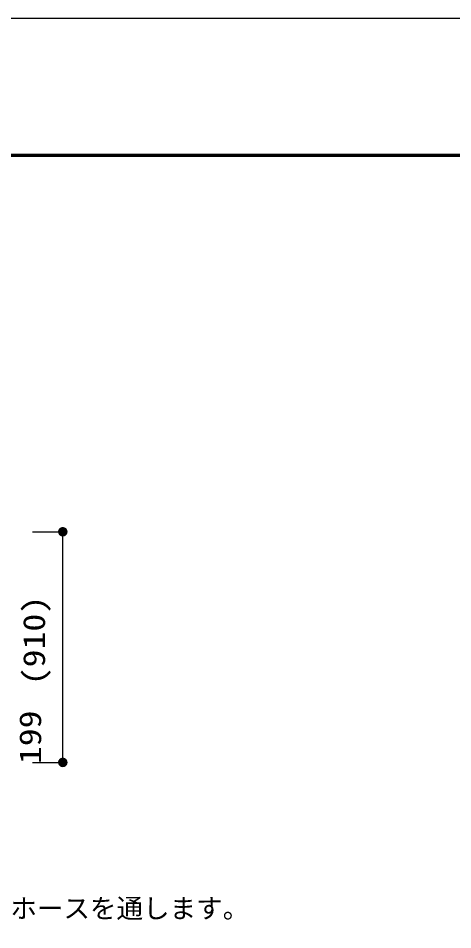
# Model space of a CAD drawing. Units: millimetres, scale not verified. Extents: x -24028 to 8910, y -6308 to 6308.
# Drawn here: x 2431 to 4150, y 2703 to 6308 of the extents above; entities that cross this region are included whole.
import ezdxf
from ezdxf.enums import TextEntityAlignment as Align

# ---------------------------------------------------------------- set-up
doc = ezdxf.new("R2010")
doc.units = ezdxf.units.MM
doc.header["$LTSCALE"] = 30
for name, color, linetype, lineweight in [('0-6_07', 3, 'Continuous', 25), ('0-E_00クル-フ-6寸法', 132, 'Continuous', 25), ('1-2_図面枠', 7, 'Continuous', 25), ('1-3_Axis_waku', 7, 'Continuous', 25)]:
    doc.layers.add(name, color=color, linetype=linetype, lineweight=lineweight)
doc.styles.add('ＭＳ ゴシック', font='')
doc.styles.get('ＭＳ ゴシック').set_extended_font_data('MS Gothic')

msp = doc.modelspace()

# ---------------------------------------------------------------- linework, layer by layer
at = {"layer": '0-E_00クル-フ-6寸法', "color": 4}
for p, q in [((2487.65, 4276.68), (2607.65, 4276.68)), ((2607.65, 3364.68), (2607.65, 4276.68)), ((2487.65, 3364.68), (2607.65, 3364.68))]:
    msp.add_line(p, q, dxfattribs=at)
at = {"layer": '0-E_00クル-フ-6寸法'}
for points in [[(2607.65, 4276.68), (2593.2, 4288.64), (2594.81, 4290.35)], [(2607.65, 4276.68), (2594.81, 4290.35), (2596.62, 4291.85)], [(2607.65, 4276.68), (2596.62, 4291.85), (2598.61, 4293.12)], [(2607.65, 4276.68), (2598.61, 4293.12), (2600.74, 4294.12)], [(2607.65, 4276.68), (2600.74, 4294.12), (2602.98, 4294.85)], [(2607.65, 4276.68), (2602.98, 4294.85), (2605.3, 4295.29)], [(2607.65, 4276.68), (2605.3, 4295.29), (2607.65, 4295.43)], [(2607.65, 4276.68), (2607.65, 4295.43), (2610, 4295.29)], [(2607.65, 4276.68), (2610, 4295.29), (2612.31, 4294.85)], [(2607.65, 4276.68), (2612.31, 4294.85), (2614.55, 4294.12)], [(2607.65, 4276.68), (2614.55, 4294.12), (2616.68, 4293.12)], [(2607.65, 4276.68), (2616.68, 4293.12), (2618.67, 4291.85)], [(2607.65, 4276.68), (2618.67, 4291.85), (2620.48, 4290.35)], [(2607.65, 4276.68), (2620.48, 4290.35), (2622.09, 4288.64)], [(2607.65, 4276.68), (2588.93, 4277.86), (2589.23, 4280.2)], [(2607.65, 4276.68), (2588.93, 4275.51), (2588.93, 4277.86)], [(2607.65, 4276.68), (2589.23, 4273.17), (2588.93, 4275.51)], [(2607.65, 4276.68), (2589.23, 4280.2), (2589.81, 4282.48)], [(2607.65, 4276.68), (2589.81, 4270.89), (2589.23, 4273.17)], [(2607.65, 4276.68), (2589.81, 4282.48), (2590.68, 4284.67)], [(2607.65, 4276.68), (2590.68, 4268.7), (2589.81, 4270.89)], [(2607.65, 4276.68), (2590.68, 4284.67), (2591.81, 4286.73)], [(2607.65, 4276.68), (2591.81, 4266.64), (2590.68, 4268.7)], [(2607.65, 4276.68), (2591.81, 4286.73), (2593.2, 4288.64)], [(2607.65, 4276.68), (2593.2, 4264.73), (2591.81, 4266.64)], [(2607.65, 4276.68), (2594.81, 4263.02), (2593.2, 4264.73)], [(2607.65, 4276.68), (2596.62, 4261.52), (2594.81, 4263.02)], [(2607.65, 4276.68), (2598.61, 4260.25), (2596.62, 4261.52)], [(2607.65, 4276.68), (2600.74, 4259.25), (2598.61, 4260.25)], [(2607.65, 4276.68), (2602.98, 4258.52), (2600.74, 4259.25)], [(2607.65, 4276.68), (2605.3, 4258.08), (2602.98, 4258.52)], [(2607.65, 4276.68), (2607.65, 4257.93), (2605.3, 4258.08)], [(2607.65, 4276.68), (2622.09, 4288.64), (2623.48, 4286.73)], [(2607.65, 4276.68), (2623.48, 4286.73), (2624.61, 4284.67)], [(2607.65, 4276.68), (2624.61, 4284.67), (2625.48, 4282.48)], [(2607.65, 4276.68), (2625.48, 4282.48), (2626.06, 4280.2)], [(2607.65, 4276.68), (2626.06, 4280.2), (2626.36, 4277.86)], [(2607.65, 4276.68), (2626.36, 4277.86), (2626.36, 4275.51)], [(2607.65, 4276.68), (2610, 4258.08), (2607.65, 4257.93)], [(2607.65, 4276.68), (2612.31, 4258.52), (2610, 4258.08)], [(2607.65, 4276.68), (2614.55, 4259.25), (2612.31, 4258.52)], [(2607.65, 4276.68), (2616.68, 4260.25), (2614.55, 4259.25)], [(2607.65, 4276.68), (2618.67, 4261.52), (2616.68, 4260.25)], [(2607.65, 4276.68), (2620.48, 4263.02), (2618.67, 4261.52)], [(2607.65, 4276.68), (2622.09, 4264.73), (2620.48, 4263.02)], [(2607.65, 4276.68), (2623.48, 4266.64), (2622.09, 4264.73)], [(2607.65, 4276.68), (2624.61, 4268.7), (2623.48, 4266.64)], [(2607.65, 4276.68), (2625.48, 4270.89), (2624.61, 4268.7)], [(2607.65, 4276.68), (2626.06, 4273.17), (2625.48, 4270.89)], [(2607.65, 4276.68), (2626.36, 4275.51), (2626.06, 4273.17)], [(2607.65, 3364.68), (2588.93, 3365.86), (2589.23, 3368.2)], [(2607.65, 3364.68), (2588.93, 3363.51), (2588.93, 3365.86)], [(2607.65, 3364.68), (2589.23, 3361.17), (2588.93, 3363.51)], [(2607.65, 3364.68), (2589.23, 3368.2), (2589.81, 3370.48)], [(2607.65, 3364.68), (2589.81, 3358.89), (2589.23, 3361.17)], [(2607.65, 3364.68), (2589.81, 3370.48), (2590.68, 3372.67)], [(2607.65, 3364.68), (2590.68, 3356.7), (2589.81, 3358.89)], [(2607.65, 3364.68), (2590.68, 3372.67), (2591.81, 3374.73)], [(2607.65, 3364.68), (2591.81, 3354.64), (2590.68, 3356.7)], [(2607.65, 3364.68), (2591.81, 3374.73), (2593.2, 3376.64)], [(2607.65, 3364.68), (2593.2, 3352.73), (2591.81, 3354.64)], [(2607.65, 3364.68), (2593.2, 3376.64), (2594.81, 3378.35)], [(2607.65, 3364.68), (2594.81, 3351.02), (2593.2, 3352.73)], [(2607.65, 3364.68), (2594.81, 3378.35), (2596.62, 3379.85)], [(2607.65, 3364.68), (2596.62, 3349.52), (2594.81, 3351.02)], [(2607.65, 3364.68), (2596.62, 3379.85), (2598.61, 3381.12)], [(2607.65, 3364.68), (2598.61, 3348.25), (2596.62, 3349.52)], [(2607.65, 3364.68), (2598.61, 3381.12), (2600.74, 3382.12)], [(2607.65, 3364.68), (2600.74, 3347.25), (2598.61, 3348.25)], [(2607.65, 3364.68), (2600.74, 3382.12), (2602.98, 3382.85)], [(2607.65, 3364.68), (2602.98, 3346.52), (2600.74, 3347.25)], [(2607.65, 3364.68), (2602.98, 3382.85), (2605.3, 3383.29)], [(2607.65, 3364.68), (2605.3, 3346.08), (2602.98, 3346.52)], [(2607.65, 3364.68), (2605.3, 3383.29), (2607.65, 3383.43)], [(2607.65, 3364.68), (2607.65, 3345.93), (2605.3, 3346.08)], [(2607.65, 3364.68), (2607.65, 3383.43), (2610, 3383.29)], [(2607.65, 3364.68), (2610, 3383.29), (2612.31, 3382.85)], [(2607.65, 3364.68), (2612.31, 3382.85), (2614.55, 3382.12)], [(2607.65, 3364.68), (2614.55, 3382.12), (2616.68, 3381.12)], [(2607.65, 3364.68), (2616.68, 3381.12), (2618.67, 3379.85)], [(2607.65, 3364.68), (2618.67, 3379.85), (2620.48, 3378.35)], [(2607.65, 3364.68), (2620.48, 3378.35), (2622.09, 3376.64)], [(2607.65, 3364.68), (2622.09, 3376.64), (2623.48, 3374.73)], [(2607.65, 3364.68), (2623.48, 3374.73), (2624.61, 3372.67)], [(2607.65, 3364.68), (2624.61, 3372.67), (2625.48, 3370.48)], [(2607.65, 3364.68), (2625.48, 3370.48), (2626.06, 3368.2)], [(2607.65, 3364.68), (2626.06, 3368.2), (2626.36, 3365.86)], [(2607.65, 3364.68), (2626.36, 3365.86), (2626.36, 3363.51)], [(2607.65, 3364.68), (2610, 3346.08), (2607.65, 3345.93)], [(2607.65, 3364.68), (2612.31, 3346.52), (2610, 3346.08)], [(2607.65, 3364.68), (2614.55, 3347.25), (2612.31, 3346.52)], [(2607.65, 3364.68), (2616.68, 3348.25), (2614.55, 3347.25)], [(2607.65, 3364.68), (2618.67, 3349.52), (2616.68, 3348.25)], [(2607.65, 3364.68), (2620.48, 3351.02), (2618.67, 3349.52)], [(2607.65, 3364.68), (2622.09, 3352.73), (2620.48, 3351.02)], [(2607.65, 3364.68), (2623.48, 3354.64), (2622.09, 3352.73)], [(2607.65, 3364.68), (2624.61, 3356.7), (2623.48, 3354.64)], [(2607.65, 3364.68), (2625.48, 3358.89), (2624.61, 3356.7)], [(2607.65, 3364.68), (2626.06, 3361.17), (2625.48, 3358.89)], [(2607.65, 3364.68), (2626.36, 3363.51), (2626.06, 3361.17)]]:
    msp.add_solid(points, dxfattribs=at)
at = {"layer": '1-2_図面枠'}
msp.add_lwpolyline([(-8910, -6307.5), (-8910, 6307.5), (8910, 6307.5), (8910, -6307.5)], close=True, dxfattribs=at)
at = {"layer": '1-3_Axis_waku'}
for p, q in [((-7778.4, 5769.9), (8408.4, 5769.9)), ((-7777.8, 5769.3), (8407.8, 5769.3)), ((-7777.2, 5768.7), (8407.2, 5768.7)), ((-7776.6, 5768.1), (8406.6, 5768.1)), ((-7776, 5767.5), (8406, 5767.5)), ((-7775.4, 5766.9), (8405.4, 5766.9)), ((-7774.8, 5766.3), (8404.8, 5766.3)), ((-7774.2, 5765.7), (8404.2, 5765.7)), ((-7773.6, 5765.1), (8403.6, 5765.1)), ((-7773, 5764.5), (8403, 5764.5)), ((-7772.4, 5763.9), (8402.4, 5763.9)), ((-7771.8, 5763.3), (8401.8, 5763.3)), ((-7771.2, 5762.7), (8401.2, 5762.7)), ((-7770.6, 5762.1), (8400.6, 5762.1)), ((-7770, 5761.5), (8400, 5761.5))]:
    msp.add_line(p, q, dxfattribs=at)

# ---------------------------------------------------------------- texts
at = {"layer": '0-6_07', "color": 4, "style": 'ＭＳ ゴシック'}
msp.add_text('※PFについては、リン除去装置内部より付属のホースを通します。', height=76.98, dxfattribs=at).set_placement((195.19, 2726.01), align=Align.BOTTOM_LEFT)
at = {"layer": '0-E_00クル-フ-6寸法', "color": 3, "style": 'ＭＳ ゴシック', "width": 1.2}
for s, p in [('(910)', (2563.23, 3669.83)), ('199', (2548.05, 3357.93))]:
    msp.add_text(s, height=86.66, rotation=90, dxfattribs=at).set_placement(p, align=Align.BOTTOM_LEFT)

doc.saveas('drawing.dxf')
